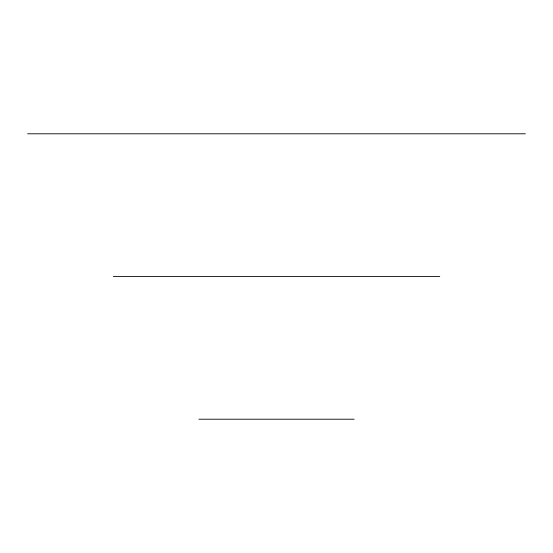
<?xml version="1.0" encoding="UTF-8"?>
<svg xmlns="http://www.w3.org/2000/svg" width="553" height="553" viewBox="0 0 553 553"><rect width="100%" height="100%" fill="white"/><g stroke="black" fill="none" stroke-linecap="round" stroke-linejoin="round"><path stroke-width="0.83" d="M27.65 133.791L525.35 133.791M113.275 276.5L439.725 276.5M198.9 419.209L354.1 419.209"/></g></svg>
